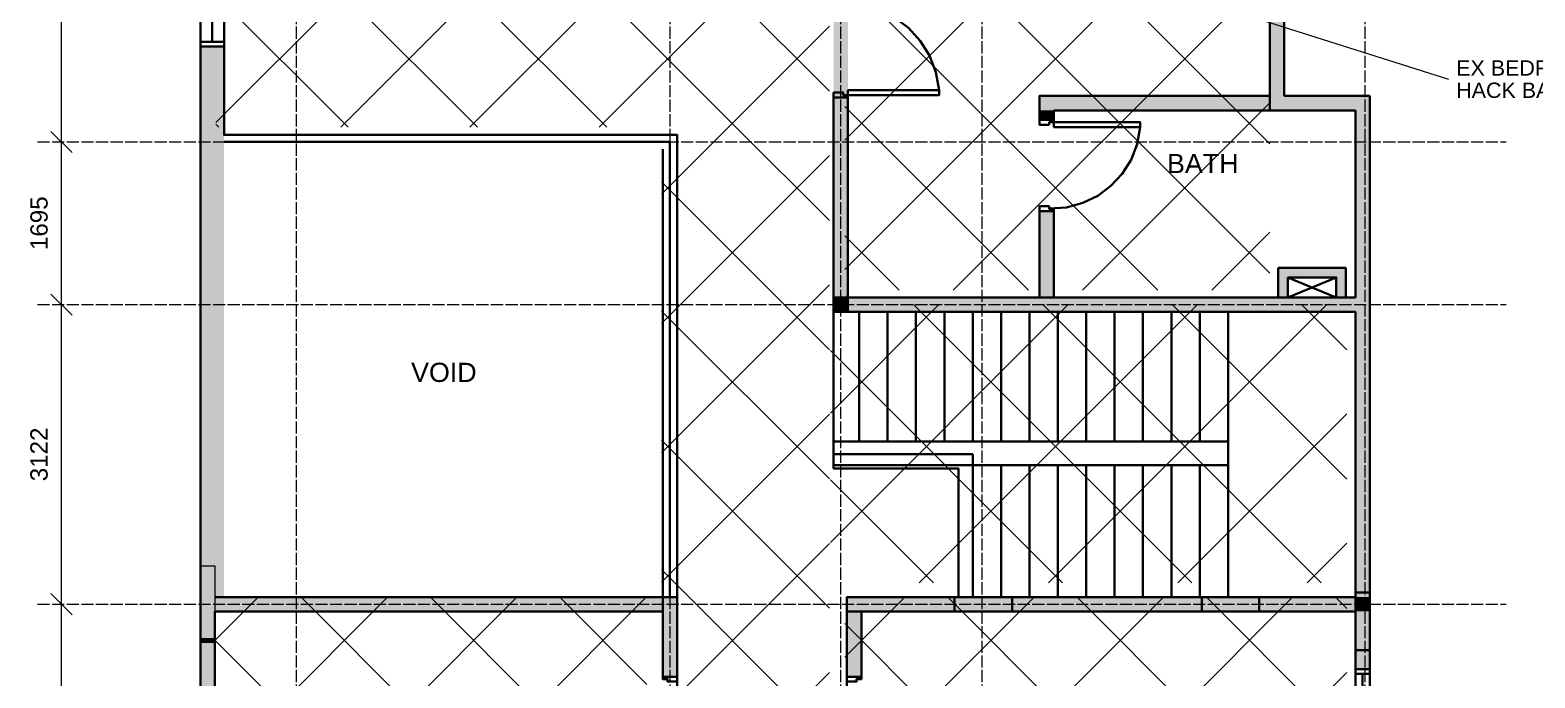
# Model space of a CAD drawing. Header units: millimetres. Extents: x 5 to 415, y 5 to 292.
# Drawn here: x 95.2 to 252, y 110.6 to 178.1 of the extents above; entities that cross this region are included whole.
import ezdxf
from ezdxf.enums import TextEntityAlignment as Align

# ---------------------------------------------------------------- set-up
doc = ezdxf.new("R2010")
doc.units = ezdxf.units.MM
doc.linetypes.add('DASHED', pattern=[1.524, 1.27, -0.254])
for name, color, linetype, lineweight in [('A-GRID', 8, 'DASHED', 13), ('A-WALL', 250, 'CONTINUOUS', 35), ('A-WALL-DEMO', 1, 'DASHED', 35), ('A-WALL-FILL', 250, 'CONTINUOUS', 0), ('A-WALL-NEW', 5, 'CONTINUOUS', 35), ('A-WIND', 7, 'CONTINUOUS', 13), ('I-DIM', 5, 'CONTINUOUS', 13), ('I-NOTE', 1, 'CONTINUOUS', 13), ('I-ROOM', 7, 'CONTINUOUS', 13)]:
    doc.layers.add(name, color=color, linetype=linetype, lineweight=lineweight)
doc.styles.get("Standard").update_dxf_attribs({"font": 'arial.ttf'})

msp = doc.modelspace()

# ---------------------------------------------------------------- hatches: boundary and pattern name
at = {"layer": 'A-WALL-DEMO'}
h = msp.add_hatch(color=1, dxfattribs=at)
h.dxf.hatch_style = 1
h.paths.add_polyline_path([(224.39, 171.24), (200.39, 171.24), (224.39, 169.74), (224.39, 171.24)])
h = msp.add_hatch(color=1, dxfattribs=at)
h.dxf.hatch_style = 1
h.paths.add_polyline_path([(200.39, 171.24), (224.39, 169.74), (200.39, 169.74), (200.39, 171.24)])
h = msp.add_hatch(color=1, dxfattribs=at)
h.dxf.hatch_style = 1
h.paths.add_polyline_path([(201.89, 169.74), (200.39, 169.74), (201.89, 168.74), (201.89, 169.74)])
h = msp.add_hatch(color=1, dxfattribs=at)
h.dxf.hatch_style = 1
h.paths.add_polyline_path([(200.39, 169.74), (201.89, 168.74), (200.39, 168.74), (200.39, 169.74)])
h = msp.add_hatch(color=1, dxfattribs=at)
h.dxf.hatch_style = 1
h.paths.add_polyline_path([(201.89, 159.25), (200.39, 159.25), (201.89, 150.25), (201.89, 159.25)])
h = msp.add_hatch(color=1, dxfattribs=at)
h.dxf.hatch_style = 1
h.paths.add_polyline_path([(200.39, 159.25), (201.89, 150.25), (200.39, 150.25), (200.39, 159.25)])
at = {"layer": 'A-WALL-FILL', "true_color": 0x4d4d4d}
h = msp.add_hatch(color=7, dxfattribs=at)
h.dxf.hatch_style = 1
h.paths.add_polyline_path([(225.89, 179.32), (224.39, 179.32), (225.89, 171.24), (225.89, 179.32)])
h = msp.add_hatch(color=7, dxfattribs=at)
h.dxf.hatch_style = 1
h.paths.add_polyline_path([(224.39, 179.32), (225.89, 171.24), (224.39, 171.24), (224.39, 179.32)])
h = msp.add_hatch(color=7, dxfattribs=at)
h.dxf.hatch_style = 1
h.paths.add_polyline_path([(115.45, 176.39), (112.97, 176.39), (115.45, 119.02), (115.45, 176.39)])
h = msp.add_hatch(color=7, dxfattribs=at)
h.dxf.hatch_style = 1
h.paths.add_polyline_path([(112.97, 176.39), (115.45, 119.02), (112.97, 119.02), (112.97, 176.39)])
h = msp.add_hatch(color=7, dxfattribs=at)
h.dxf.hatch_style = 1
h.paths.add_polyline_path([(180.44, 171.08), (178.94, 171.08), (180.44, 150.25), (180.44, 171.08)])
h = msp.add_hatch(color=7, dxfattribs=at)
h.dxf.hatch_style = 1
h.paths.add_polyline_path([(178.94, 171.08), (180.44, 150.25), (178.94, 150.25), (178.94, 171.08)])
h = msp.add_hatch(color=7, dxfattribs=at)
h.dxf.hatch_style = 1
h.paths.add_polyline_path([(224.39, 171.24), (200.39, 171.24), (224.39, 169.74), (224.39, 171.24)])
h = msp.add_hatch(color=7, dxfattribs=at)
h.dxf.hatch_style = 1
h.paths.add_polyline_path([(200.39, 171.24), (224.39, 169.74), (200.39, 169.74), (200.39, 171.24)])
h = msp.add_hatch(color=7, dxfattribs=at)
h.dxf.hatch_style = 1
h.paths.add_polyline_path([(234.8, 171.24), (224.39, 171.24), (234.8, 169.74), (234.8, 171.24)])
h = msp.add_hatch(color=7, dxfattribs=at)
h.dxf.hatch_style = 1
h.paths.add_polyline_path([(224.39, 171.24), (234.8, 169.74), (224.39, 169.74), (224.39, 171.24)])
h = msp.add_hatch(color=7, dxfattribs=at)
h.dxf.hatch_style = 1
h.paths.add_polyline_path([(201.89, 169.74), (200.39, 169.74), (201.89, 168.74), (201.89, 169.74)])
h = msp.add_hatch(color=7, dxfattribs=at)
h.dxf.hatch_style = 1
h.paths.add_polyline_path([(200.39, 169.74), (201.89, 168.74), (200.39, 168.74), (200.39, 169.74)])
h = msp.add_hatch(color=7, dxfattribs=at)
h.dxf.hatch_style = 1
h.paths.add_polyline_path([(234.8, 169.74), (233.3, 169.74), (234.8, 150.25), (234.8, 169.74)])
h = msp.add_hatch(color=7, dxfattribs=at)
h.dxf.hatch_style = 1
h.paths.add_polyline_path([(233.3, 169.74), (234.8, 150.25), (233.3, 150.25), (233.3, 169.74)])
h = msp.add_hatch(color=7, dxfattribs=at)
h.dxf.hatch_style = 1
h.paths.add_polyline_path([(201.89, 159.25), (200.39, 159.25), (201.89, 150.25), (201.89, 159.25)])
h = msp.add_hatch(color=7, dxfattribs=at)
h.dxf.hatch_style = 1
h.paths.add_polyline_path([(200.39, 159.25), (201.89, 150.25), (200.39, 150.25), (200.39, 159.25)])
h = msp.add_hatch(color=7, dxfattribs=at)
h.dxf.hatch_style = 1
h.paths.add_polyline_path([(232.3, 153.33), (225.25, 153.33), (232.3, 152.33), (232.3, 153.33)])
h = msp.add_hatch(color=7, dxfattribs=at)
h.dxf.hatch_style = 1
h.paths.add_polyline_path([(225.25, 153.33), (232.3, 152.33), (225.25, 152.33), (225.25, 153.33)])
h = msp.add_hatch(color=7, dxfattribs=at)
h.dxf.hatch_style = 1
h.paths.add_polyline_path([(226.26, 152.33), (225.25, 152.33), (226.26, 150.25), (226.26, 152.33)])
h = msp.add_hatch(color=7, dxfattribs=at)
h.dxf.hatch_style = 1
h.paths.add_polyline_path([(225.25, 152.33), (226.26, 150.25), (225.25, 150.25), (225.25, 152.33)])
h = msp.add_hatch(color=7, dxfattribs=at)
h.dxf.hatch_style = 1
h.paths.add_polyline_path([(232.3, 152.33), (231.3, 152.33), (232.3, 150.25), (232.3, 152.33)])
h = msp.add_hatch(color=7, dxfattribs=at)
h.dxf.hatch_style = 1
h.paths.add_polyline_path([(231.3, 152.33), (232.3, 150.25), (231.3, 150.25), (231.3, 152.33)])
h = msp.add_hatch(color=7, dxfattribs=at)
h.dxf.hatch_style = 1
h.paths.add_polyline_path([(180.44, 150.25), (178.94, 150.25), (180.44, 148.75), (180.44, 150.25)])
h = msp.add_hatch(color=7, dxfattribs=at)
h.dxf.hatch_style = 1
h.paths.add_polyline_path([(178.94, 150.25), (180.44, 148.75), (178.94, 148.75), (178.94, 150.25)])
h = msp.add_hatch(color=7, dxfattribs=at)
h.dxf.hatch_style = 1
h.paths.add_polyline_path([(234.8, 150.25), (180.44, 150.25), (234.8, 148.75), (234.8, 150.25)])
h = msp.add_hatch(color=7, dxfattribs=at)
h.dxf.hatch_style = 1
h.paths.add_polyline_path([(180.44, 150.25), (234.8, 148.75), (180.44, 148.75), (180.44, 150.25)])
h = msp.add_hatch(color=7, dxfattribs=at)
h.dxf.hatch_style = 1
h.paths.add_polyline_path([(234.8, 148.75), (233.3, 148.75), (234.8, 119.02), (234.8, 148.75)])
h = msp.add_hatch(color=7, dxfattribs=at)
h.dxf.hatch_style = 1
h.paths.add_polyline_path([(233.3, 148.75), (234.8, 119.02), (233.3, 119.02), (233.3, 148.75)])
h = msp.add_hatch(color=7, dxfattribs=at)
h.dxf.hatch_style = 1
h.paths.add_polyline_path([(114.47, 114.29), (114.47, 122.29), (112.97, 114.29), (114.47, 114.29)])
h = msp.add_hatch(color=7, dxfattribs=at)
h.dxf.hatch_style = 1
h.paths.add_polyline_path([(114.47, 122.29), (112.97, 114.29), (112.97, 122.29), (114.47, 122.29)])
h = msp.add_hatch(color=7, dxfattribs=at)
h.dxf.hatch_style = 1
h.paths.add_polyline_path([(233.3, 113.5), (234.8, 113.5), (233.3, 119.5), (233.3, 113.5)])
h = msp.add_hatch(color=7, dxfattribs=at)
h.dxf.hatch_style = 1
h.paths.add_polyline_path([(234.8, 113.5), (233.3, 119.5), (234.8, 119.5), (234.8, 113.5)])
h = msp.add_hatch(color=7, dxfattribs=at)
h.dxf.hatch_style = 1
h.paths.add_polyline_path([(161.14, 119.02), (112.97, 119.02), (161.14, 117.52), (161.14, 119.02)])
h = msp.add_hatch(color=7, dxfattribs=at)
h.dxf.hatch_style = 1
h.paths.add_polyline_path([(112.97, 119.02), (161.14, 117.52), (112.97, 117.52), (112.97, 119.02)])
h = msp.add_hatch(color=7, dxfattribs=at)
h.dxf.hatch_style = 1
h.paths.add_polyline_path([(162.65, 119.02), (161.14, 119.02), (162.65, 110.72), (162.65, 119.02)])
h = msp.add_hatch(color=7, dxfattribs=at)
h.dxf.hatch_style = 1
h.paths.add_polyline_path([(161.14, 119.02), (162.65, 110.72), (161.14, 110.72), (161.14, 119.02)])
h = msp.add_hatch(color=7, dxfattribs=at)
h.dxf.hatch_style = 1
h.paths.add_polyline_path([(191.55, 119.02), (180.33, 119.02), (191.55, 117.52), (191.55, 119.02)])
h = msp.add_hatch(color=7, dxfattribs=at)
h.dxf.hatch_style = 1
h.paths.add_polyline_path([(180.33, 119.02), (191.55, 117.52), (180.33, 117.52), (180.33, 119.02)])
h = msp.add_hatch(color=7, dxfattribs=at)
h.dxf.hatch_style = 1
h.paths.add_polyline_path([(197.54, 117.52), (197.54, 119.02), (191.55, 117.52), (197.54, 117.52)])
h = msp.add_hatch(color=7, dxfattribs=at)
h.dxf.hatch_style = 1
h.paths.add_polyline_path([(197.54, 119.02), (191.55, 117.52), (191.55, 119.02), (197.54, 119.02)])
h = msp.add_hatch(color=7, dxfattribs=at)
h.dxf.hatch_style = 1
h.paths.add_polyline_path([(217.3, 119.02), (197.54, 119.02), (217.3, 117.52), (217.3, 119.02)])
h = msp.add_hatch(color=7, dxfattribs=at)
h.dxf.hatch_style = 1
h.paths.add_polyline_path([(197.54, 119.02), (217.3, 117.52), (197.54, 117.52), (197.54, 119.02)])
h = msp.add_hatch(color=7, dxfattribs=at)
h.dxf.hatch_style = 1
h.paths.add_polyline_path([(223.29, 117.52), (223.29, 119.02), (217.3, 117.52), (223.29, 117.52)])
h = msp.add_hatch(color=7, dxfattribs=at)
h.dxf.hatch_style = 1
h.paths.add_polyline_path([(223.29, 119.02), (217.3, 117.52), (217.3, 119.02), (223.29, 119.02)])
h = msp.add_hatch(color=7, dxfattribs=at)
h.dxf.hatch_style = 1
h.paths.add_polyline_path([(233.3, 119.02), (223.29, 119.02), (233.3, 117.52), (233.3, 119.02)])
h = msp.add_hatch(color=7, dxfattribs=at)
h.dxf.hatch_style = 1
h.paths.add_polyline_path([(223.29, 119.02), (233.3, 117.52), (223.29, 117.52), (223.29, 119.02)])
h = msp.add_hatch(color=7, dxfattribs=at)
h.dxf.hatch_style = 1
h.paths.add_polyline_path([(234.8, 119.02), (233.3, 119.02), (234.8, 117.52), (234.8, 119.02)])
h = msp.add_hatch(color=7, dxfattribs=at)
h.dxf.hatch_style = 1
h.paths.add_polyline_path([(233.3, 119.02), (234.8, 117.52), (233.3, 117.52), (233.3, 119.02)])
h = msp.add_hatch(color=7, dxfattribs=at)
h.dxf.hatch_style = 1
h.paths.add_polyline_path([(114.47, 117.52), (112.97, 117.52), (114.47, 114.77), (114.47, 117.52)])
h = msp.add_hatch(color=7, dxfattribs=at)
h.dxf.hatch_style = 1
h.paths.add_polyline_path([(112.97, 117.52), (114.47, 114.77), (112.97, 114.77), (112.97, 117.52)])
h = msp.add_hatch(color=7, dxfattribs=at)
h.dxf.hatch_style = 1
h.paths.add_polyline_path([(181.83, 117.52), (180.33, 117.52), (181.83, 110.72), (181.83, 117.52)])
h = msp.add_hatch(color=7, dxfattribs=at)
h.dxf.hatch_style = 1
h.paths.add_polyline_path([(180.33, 117.52), (181.83, 110.72), (180.33, 110.72), (180.33, 117.52)])
h = msp.add_hatch(color=7, dxfattribs=at)
h.dxf.hatch_style = 1
h.paths.add_polyline_path([(234.8, 117.52), (233.3, 117.52), (234.8, 111.52), (234.8, 117.52)])
h = msp.add_hatch(color=7, dxfattribs=at)
h.dxf.hatch_style = 1
h.paths.add_polyline_path([(233.3, 117.52), (234.8, 111.52), (233.3, 111.52), (233.3, 117.52)])
h = msp.add_hatch(color=7, dxfattribs=at)
h.dxf.hatch_style = 1
h.paths.add_polyline_path([(114.47, 114.77), (112.97, 114.77), (114.47, 114.29), (114.47, 114.77)])
h = msp.add_hatch(color=7, dxfattribs=at)
h.dxf.hatch_style = 1
h.paths.add_polyline_path([(112.97, 114.77), (114.47, 114.29), (112.97, 114.29), (112.97, 114.77)])
h = msp.add_hatch(color=7, dxfattribs=at)
h.dxf.hatch_style = 1
h.paths.add_polyline_path([(114.47, 114.29), (112.97, 114.29), (114.47, 111.52), (114.47, 114.29)])
h = msp.add_hatch(color=7, dxfattribs=at)
h.dxf.hatch_style = 1
h.paths.add_polyline_path([(112.97, 114.29), (114.47, 111.52), (112.97, 111.52), (112.97, 114.29)])
h = msp.add_hatch(color=7, dxfattribs=at)
h.dxf.hatch_style = 1
h.paths.add_polyline_path([(234.8, 113.5), (233.3, 113.5), (234.8, 111.52), (234.8, 113.5)])
h = msp.add_hatch(color=7, dxfattribs=at)
h.dxf.hatch_style = 1
h.paths.add_polyline_path([(233.3, 113.5), (234.8, 111.52), (233.3, 111.52), (233.3, 113.5)])
h = msp.add_hatch(color=7, dxfattribs=at)
h.dxf.hatch_style = 1
h.paths.add_polyline_path([(114.47, 111.52), (112.97, 111.52), (114.47, 104.79), (114.47, 111.52)])
h = msp.add_hatch(color=7, dxfattribs=at)
h.dxf.hatch_style = 1
h.paths.add_polyline_path([(112.97, 111.52), (114.47, 104.79), (112.97, 104.79), (112.97, 111.52)])
at = {"layer": 'A-WALL-NEW'}
h = msp.add_hatch(color=5, dxfattribs=at)
h.dxf.hatch_style = 1
h.paths.add_polyline_path([(180.45, 181.08), (178.95, 181.08), (180.45, 171.07), (180.45, 181.08)])
h = msp.add_hatch(color=5, dxfattribs=at)
h.dxf.hatch_style = 1
h.paths.add_polyline_path([(178.95, 181.08), (180.45, 171.07), (178.95, 171.07), (178.95, 181.08)])
at = {"layer": 'I-NOTE'}
h = msp.add_hatch(dxfattribs=at)
h.set_pattern_fill('ANSI37', scale=3)
h.paths.add_polyline_path([(180.1, 151), (224.4, 151), (224.4, 217), (180.1, 217)])
h = msp.add_hatch(dxfattribs=at)
h.set_pattern_fill('ANSI37', scale=3)
h.paths.add_polyline_path([(114.6, 168), (178.5, 168), (178.5, 200.5), (114.6, 200.5)])
h = msp.add_hatch(dxfattribs=at)
h.set_pattern_fill('ANSI37', scale=3)
h.paths.add_polyline_path([(161, 90), (178.5, 90), (178.5, 168), (161, 168)])
h = msp.add_hatch(dxfattribs=at)
h.set_pattern_fill('ANSI37', scale=3)
h.paths.add_polyline_path([(178.6, 120.5), (232.4, 120.5), (232.4, 149.5), (178.6, 149.5)])
h = msp.add_hatch(dxfattribs=at)
h.set_pattern_fill('ANSI37', scale=3)
h.paths.add_polyline_path([(114.6, 85.5), (159.5, 85.5), (159.5, 119), (114.6, 119)])
h = msp.add_hatch(dxfattribs=at)
h.set_pattern_fill('ANSI37', scale=3)
h.paths.add_polyline_path([(180.1, 61), (232.4, 61), (232.4, 119), (180.1, 119)])

# ---------------------------------------------------------------- linework, layer by layer
at = {"layer": 'A-GRID'}
for p, q in [((123, 37), (123, 272)), ((161.9, 37), (161.9, 272)), ((179.7, 37), (179.7, 272)), ((194.4, 37), (194.4, 272)), ((234.3, 37), (234.3, 272)), ((96, 166.45), (249, 166.45)), ((96, 149.5), (249, 149.5)), ((96, 118.28), (249, 118.28))]:
    msp.add_line(p, q, dxfattribs=at)
at = {"layer": 'A-WALL'}
for points in [[(200.39, 168.24), (200.39, 171.24), (224.39, 171.24), (224.39, 200.4), (213.09, 200.4), (213.09, 222.86), (211.65, 222.86)], [(112.97, 50.02), (112.97, 201.9)], [(225.89, 201.9), (225.89, 171.24)], [(115.45, 200.4), (115.45, 167.19), (162.65, 167.19), (162.65, 88.72), (180.33, 88.72), (180.33, 119.02), (191.94, 119.02), (191.94, 132.42), (178.94, 132.42), (178.94, 171.59)], [(224.39, 200.4), (224.39, 169.74)], [(114.21, 183.64), (114.21, 176.89)], [(189.94, 171.84), (189.6, 173.72), (188.93, 175.45), (187.96, 177), (186.73, 178.33), (185.28, 179.41), (183.64, 180.21), (181.85, 180.7), (179.94, 180.84)], [(114.47, 176.39), (112.97, 176.39), (115.45, 176.39), (115.45, 176.89), (112.97, 176.89), (112.97, 176.39)], [(115.45, 176.39), (112.97, 176.39)], [(178.94, 171.59), (178.94, 148.75)], [(180.44, 150.25), (180.44, 171.08), (178.94, 171.08), (180.44, 171.08), (180.44, 171.34), (179.94, 171.34), (179.94, 171.59), (178.94, 171.59), (178.94, 171.08)], [(178.94, 171.59), (178.94, 171.08), (180.44, 171.08), (180.44, 171.34)], [(178.94, 171.08), (178.94, 150.25), (233.3, 150.25)], [(189.95, 171.84), (180.44, 171.84), (180.44, 171.34), (189.95, 171.34), (189.95, 171.84)], [(180.44, 171.84), (180.44, 150.25), (200.39, 150.25), (200.39, 159.75)], [(180.44, 171.34), (180.44, 148.75)], [(224.39, 171.24), (200.39, 171.24)], [(200.39, 171.24), (200.39, 168.24)], [(234.8, 171.24), (225.89, 171.24)], [(234.8, 117.52), (234.8, 171.24)], [(224.39, 169.74), (201.89, 169.74)], [(201.89, 169.74), (201.89, 168)], [(233.3, 169.74), (224.39, 169.74)], [(233.3, 150.25), (233.3, 169.74)], [(200.39, 168.74), (201.89, 168.74), (201.89, 168.5), (201.39, 168.5), (201.39, 168.24), (200.39, 168.24), (200.39, 168.74)], [(201.39, 159.51), (203.19, 159.63), (204.89, 160.09), (206.45, 160.84), (207.83, 161.87), (209, 163.13), (209.93, 164.59), (210.57, 166.23), (210.89, 168)], [(210.89, 168), (201.89, 168), (201.89, 168.5), (210.89, 168.5), (210.89, 168)], [(115.45, 167.19), (162.65, 167.19)], [(115.45, 166.45), (161.89, 166.45), (161.89, 119.02)], [(162.65, 167.19), (162.65, 110.72)], [(161.14, 165.69), (161.14, 119.02), (161.14, 110.72)], [(200.39, 159.75), (200.39, 150.25)], [(200.39, 159.25), (201.89, 159.25), (201.89, 159.49), (201.39, 159.49), (201.39, 159.75), (200.39, 159.75), (200.39, 159.25)], [(201.89, 159.49), (201.89, 150.25)], [(225.25, 153.33), (225.25, 150.25), (232.3, 150.25), (232.3, 153.33), (225.25, 153.33)], [(226.26, 152.33), (226.26, 150.25), (231.3, 150.25), (231.3, 152.33), (226.26, 152.33)], [(226.26, 152.33), (231.3, 150.25)], [(226.26, 150.25), (231.3, 152.33)], [(178.94, 148.75), (233.3, 148.75)], [(178.94, 148.75), (178.94, 135.24)], [(184.56, 148.75), (184.56, 135.24), (181.6, 135.24), (181.6, 148.75), (184.56, 148.75)], [(187.51, 148.75), (187.51, 135.24), (184.56, 135.24), (184.56, 148.75), (187.51, 148.75)], [(190.48, 148.75), (190.48, 135.24), (187.51, 135.24), (187.51, 148.75), (190.48, 148.75)], [(193.44, 148.75), (193.44, 135.24), (190.48, 135.24), (190.48, 148.75), (193.44, 148.75)], [(196.39, 148.75), (196.39, 135.24), (193.44, 135.24), (193.44, 148.75), (196.39, 148.75)], [(199.35, 148.75), (199.35, 135.24), (196.39, 135.24), (196.39, 148.75), (199.35, 148.75)], [(202.3, 148.75), (202.3, 135.24), (199.35, 135.24), (199.35, 148.75), (202.3, 148.75)], [(205.26, 148.75), (205.26, 135.24), (202.3, 135.24), (202.3, 148.75), (205.26, 148.75)], [(208.22, 148.75), (208.22, 135.24), (205.26, 135.24), (205.26, 148.75), (208.22, 148.75)], [(211.17, 148.75), (211.17, 135.24), (208.22, 135.24), (208.22, 148.75), (211.17, 148.75)], [(214.14, 148.75), (214.14, 135.24), (211.17, 135.24), (211.17, 148.75), (214.14, 148.75)], [(217.09, 148.75), (217.09, 135.24), (214.14, 135.24), (214.14, 148.75), (217.09, 148.75)], [(220.05, 148.75), (220.05, 135.24), (217.09, 135.24), (217.09, 148.75), (220.05, 148.75)], [(233.3, 148.75), (233.3, 119.02)], [(178.94, 135.24), (178.94, 132.78), (220.05, 132.78), (220.05, 135.24), (178.94, 135.24)], [(193.44, 133.92), (178.94, 133.92), (178.94, 132.42)], [(193.44, 119.02), (193.44, 133.92)], [(191.94, 132.42), (178.94, 132.42)], [(180.33, 119.02), (191.94, 119.02), (191.94, 132.42)], [(196.39, 132.78), (196.39, 119.02), (193.44, 119.02), (193.44, 132.78), (196.39, 132.78)], [(199.35, 132.78), (199.35, 119.02), (196.39, 119.02), (196.39, 132.78), (199.35, 132.78)], [(202.3, 132.78), (202.3, 119.02), (199.35, 119.02), (199.35, 132.78), (202.3, 132.78)], [(205.26, 132.78), (205.26, 119.02), (202.3, 119.02), (202.3, 132.78), (205.26, 132.78)], [(208.22, 132.78), (208.22, 119.02), (205.26, 119.02), (205.26, 132.78), (208.22, 132.78)], [(211.17, 132.78), (211.17, 119.02), (208.22, 119.02), (208.22, 132.78), (211.17, 132.78)], [(214.14, 132.78), (214.14, 119.02), (211.17, 119.02), (211.17, 132.78), (214.14, 132.78)], [(217.09, 132.78), (217.09, 119.02), (214.14, 119.02), (214.14, 132.78), (217.09, 132.78)], [(220.05, 132.78), (220.05, 119.02), (217.09, 119.02), (217.09, 132.78), (220.05, 132.78)], [(233.3, 113.5), (233.3, 119.5), (234.8, 119.5), (234.8, 113.5), (233.3, 113.5)], [(162.65, 119.02), (114.47, 119.02)], [(233.3, 119.02), (180.33, 119.02)], [(180.33, 110.72), (180.33, 119.02)], [(197.54, 117.52), (191.55, 117.52), (191.55, 119.02), (197.54, 119.02), (197.54, 117.52)], [(223.29, 117.52), (217.3, 117.52), (217.3, 119.02), (223.29, 119.02), (223.29, 117.52)], [(223.29, 117.52), (223.29, 119.02)], [(233.3, 119.02), (233.3, 83.22)], [(233.3, 118.5), (233.3, 117)], [(161.14, 117.52), (114.47, 117.52)], [(114.47, 86.09), (114.47, 117.52)], [(233.3, 117.52), (180.33, 117.52)], [(181.83, 110.72), (181.83, 117.52)], [(191.33, 117.52), (198.83, 117.52)], [(234.8, 117.52), (234.8, 81.72)], [(233.3, 111.52), (234.8, 111.52)], [(233.3, 111.02), (233.3, 111.52), (234.8, 111.52), (234.8, 111.02), (233.3, 111.02)], [(162.65, 110.72), (161.14, 110.72)], [(162.65, 110.72), (161.14, 110.72), (161.14, 110.47), (161.64, 110.47), (161.64, 110.22), (162.65, 110.22), (162.65, 110.72)], [(181.83, 110.72), (180.33, 110.72)], [(180.33, 110.72), (181.83, 110.72), (181.83, 110.47), (181.33, 110.47), (181.33, 110.22), (180.33, 110.22), (180.33, 110.72)], [(234.04, 111.02), (234.04, 104.61)]]:
    msp.add_lwpolyline(points, dxfattribs=at)
at = {"layer": 'A-WIND'}
msp.add_lwpolyline([(114.47, 122.29), (114.47, 114.29), (112.97, 114.29), (112.97, 122.29), (114.47, 122.29)], dxfattribs=at)
at = {"layer": 'I-DIM'}
for p, q in [((98.5, 164.95), (98.5, 202.65)), ((98.5, 148), (98.5, 167.95)), ((99.6, 165.35), (97.4, 167.55)), ((99.6, 165.35), (97.4, 167.55)), ((99.6, 148.4), (97.4, 150.6)), ((99.6, 148.4), (97.4, 150.6)), ((98.5, 116.78), (98.5, 151)), ((99.6, 117.18), (97.4, 119.38)), ((99.6, 117.18), (97.4, 119.38)), ((98.5, 86.46), (98.5, 119.78))]:
    msp.add_line(p, q, dxfattribs=at)
at = {"layer": 'I-NOTE', "color": 1}
msp.add_line((202, 186), (243, 173), dxfattribs=at)

# ---------------------------------------------------------------- texts
at = {"layer": 'I-DIM'}
for s, p in [('1695', (97.6, 157.98)), ('3122', (97.6, 133.89))]:
    msp.add_text(s, height=1.8, rotation=90, dxfattribs=at).set_placement(p, align=Align.BOTTOM_CENTER)
at = {"layer": 'I-NOTE', "color": 1}
for s, p in [('EX BEDROOM 3 + BATH 3 -> WALK IN CLOSET', (243.8, 174.16)), ('HACK BATH 3 TILES, SEAL FLOOR TRAP', (243.8, 171.84))]:
    msp.add_text(s, height=1.6, dxfattribs=at).set_placement(p, align=Align.MIDDLE_LEFT)
at = {"layer": 'I-ROOM'}
for s, p in [('BATH', (217.4, 164.2)), ('VOID', (138.34, 142.44))]:
    msp.add_text(s, height=2, dxfattribs=at).set_placement(p, align=Align.MIDDLE_CENTER)

doc.saveas('drawing.dxf')
